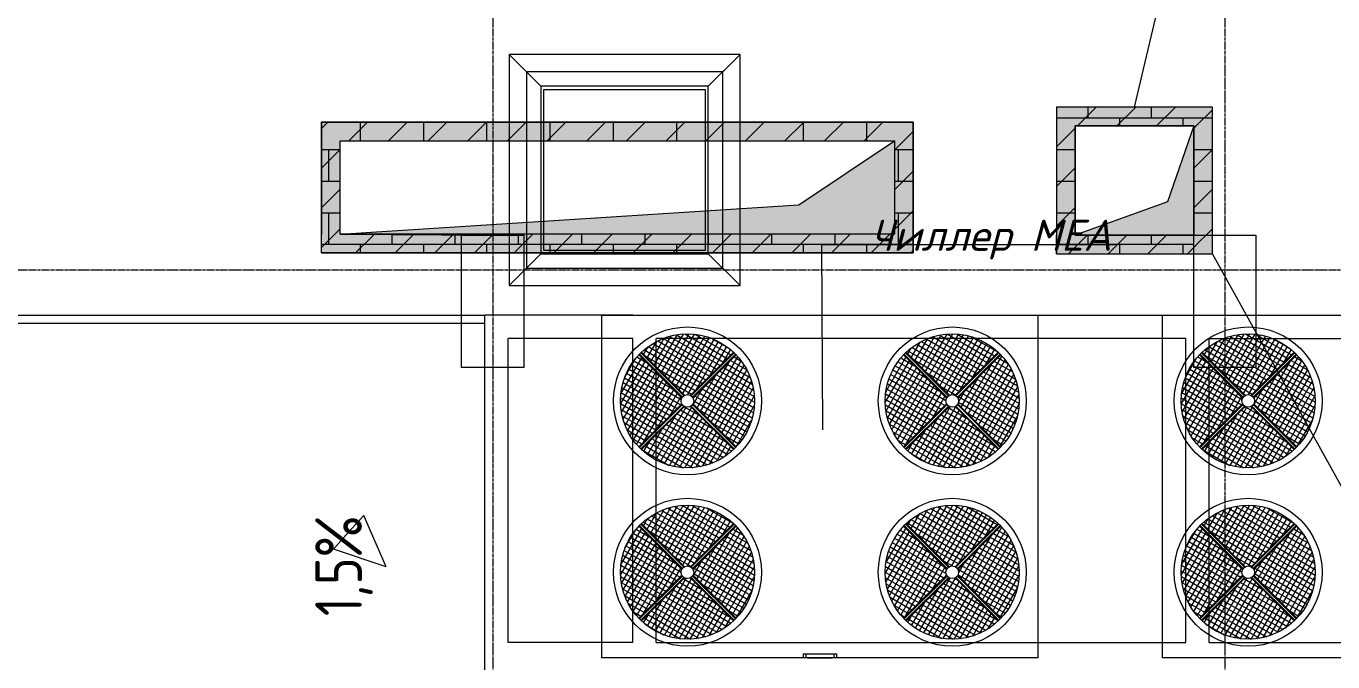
# Model space of a CAD drawing. Header units: millimetres. Extents: x 1499747 to 4341325, y -28481 to 441852.
# Drawn here: x 4210748 to 4219138, y 382850 to 386931 of the extents above; entities that cross this region are included whole.
import ezdxf

# ---------------------------------------------------------------- set-up
doc = ezdxf.new("R2010")
doc.units = ezdxf.units.MM
doc.header["$MEASUREMENT"] = 0
doc.linetypes.add('CENTER2', pattern=[28.575, 19.05, -3.175, 3.175, -3.175])
for name, color, linetype, lineweight in [('13 этаж_25_АР 06.03 custom_70_12 этаж_13_Интерьер - Мебель_Ном._пера__1_Ном._пера__1', 1, 'Continuous', 18), ('13 этаж_25_АР 06.03 custom_70_12 этаж_13_Интерьер - Мебель_Ном._пера__5_Ном._пера__5', 5, 'Continuous', 18), ('13 этаж_25_АР 06.03 custom_70_12 этаж_13_Интерьер - Мебель_Ном._пера__8_Ном._пера__8', 8, 'Continuous', 18), ('13 этаж_25_АР 06.03 custom_70_13-ось_Ном._пера__7_Ном._пера__7', 7, 'Continuous', 18), ('13 этаж_25_АР 06.03 custom_70__8 hatch_Ном._пера__8_Ном._пера__8', 8, 'Continuous', 18), ('13 этаж_25_АР 06.03 custom_70__Оси_Ном._пера__8_Ном._пера__8', 8, 'Continuous', 18), ('13 этаж_25_АР 06.03 custom_70_Defpoints_Ном._пера__7_Ном._пера__7', 7, 'Continuous', 18), ('13 этаж_25_АР 06.03 custom_70_DUCT-Ду1-COMPONENT-_Ном._пера__1_Ном._пера__1', 1, 'Continuous', 18), ('13 этаж_25_АР 06.03 custom_70_DUCT-Ду1-COMPONENT-_Ном._пера__6_Ном._пера__6', 6, 'Continuous', 18), ('13 этаж_25_АР 06.03 custom_70_TEXTS-_Ном._пера__1_Ном._пера__1', 1, 'Continuous', 18), ('13 этаж_25_АР 06.03 custom_70_Зина_Ном._пера__7_Ном._пера__7', 7, 'Continuous', 18), ('13 этаж_25_АР 06.03 custom_70_мет. конструкции_Ном._пера__5_Ном._пера__5', 5, 'Continuous', 18), ('13 этаж_25_АР 06.03 custom_70_ОВОРУДОВАНИЕ_Ном._пера__6_Ном._пера__6', 6, 'Continuous', 18), ('13 этаж_25_АР 06.03 custom_70_Стойки_Ном._пера__7_Ном._пера__7', 7, 'Continuous', 18), ('13 этаж_25_АР 06.03 custom_70_Шахты 101_Ном._пера__14_Ном._пера__7', 7, 'Continuous', 18), ('13 этаж_25_АР 06.03 custom_70_Шахты 101_Ном._пера__7_Ном._пера__7', 7, 'Continuous', 18), ('13 этаж_25_АР 06.03 custom_70_Шахты_Ном._пера__7_Ном._пера__7', 7, 'Continuous', 18), ('13 этаж_25_Конструктив - Стены Ненесущие Газоблок_Ном._пера__169_Ном._пера__83', 83, 'Continuous', 18), ('13 этаж_25_Конструктив - Стены Ненесущие Газоблок_Ном._пера__47_Ном._пера__7', 7, 'Continuous', 18), ('13 этаж_25_Конструктив - Стены Ненесущие Газоблок_Ном._пера__74_Ном._пера__255', 255, 'Continuous', 18)]:
    doc.layers.add(name, color=color, linetype=linetype, lineweight=lineweight)
doc.styles.add('СГЕНЕРИР_СТИЛЬ_3', font='isocpeur.ttf', dxfattribs={"width": 0.8})
doc.styles.add('СГЕНЕРИР_СТИЛЬ_4', font='isocpeui.ttf')
pattern_1 = [(0, (4055820.33, 214029.1), (0, 203.2), []), (90, (4055820.33, 214029.1), (-203.2, 203.2), [203.2, -203.2])]
pattern_2 = [(150, (4221050.835, 384822.796), (15.60195, 27.02337), []), (240, (4221050.835, 384822.796), (-27.02337, 15.60195), [])]
pattern_3 = [(150, (4221050.835, 384822.796), (15.60195, 27.02337), []), (240, (4221050.835, 384822.796), (-27.02337, 15.60195), [])]
pattern_4 = [(150, (4221050.835, 384722.796), (15.60195, 27.02337), []), (240, (4221050.835, 384722.796), (-27.02337, 15.60195), [])]
pattern_5 = [(150, (4221050.835, 384722.796), (15.60195, 27.02337), []), (240, (4221050.835, 384722.796), (-27.02337, 15.60195), [])]
pattern_6 = [(150, (4217450.835, 384822.796), (15.60195, 27.02337), []), (240, (4217450.835, 384822.796), (-27.02337, 15.60195), [])]
pattern_7 = [(150, (4217450.835, 384822.796), (15.60195, 27.02337), []), (240, (4217450.835, 384822.796), (-27.02337, 15.60195), [])]
pattern_8 = [(150, (4217450.835, 384722.796), (15.60195, 27.02337), []), (240, (4217450.835, 384722.796), (-27.02337, 15.60195), [])]
pattern_9 = [(150, (4217450.835, 384722.796), (15.60195, 27.02337), []), (240, (4217450.835, 384722.796), (-27.02337, 15.60195), [])]
pattern_10 = [(45, (4194944, 382064.74), (-127.2792, 127.2792), [])]

msp = doc.modelspace()

# ---------------------------------------------------------------- hatches: boundary and pattern name
at = {"layer": '13 этаж_25_АР 06.03 custom_70__8 hatch_Ном._пера__8_Ном._пера__8', "linetype": 'Continuous', "true_color": 0xc7c8ca}
for points in [[(4218244, 386289.7), (4218076.1, 385802.8), (4217484, 385589.7), (4218244, 385589.7)], [(4216324, 386194.7), (4215710.1, 385782.8), (4212764, 385594.7), (4216324, 385594.7)]]:
    msp.add_hatch(color=9, dxfattribs=at).paths.add_polyline_path(points)
at = {"layer": '13 этаж_25_АР 06.03 custom_70_ОВОРУДОВАНИЕ_Ном._пера__6_Ном._пера__6', "linetype": 'Continuous', "true_color": 0xc7c8ca}
h = msp.add_hatch(dxfattribs=at)
h.set_pattern_fill('NET_0046_0019', color=9, style=0, pattern_type=2)
h.set_pattern_definition(pattern_7)
h.paths.add_polyline_path([(4214698.8, 384837.4), (4214975.4, 384560.8, -0.119927), (4214994, 384565.3, -0.119927), (4215012.6, 384560.8), (4215289.2, 384837.4, 0.191496), (4214994, 384954.8, 0.191496)])
h = msp.add_hatch(dxfattribs=at)
h.set_pattern_fill('NET_0046_0019', color=9, style=0, pattern_type=2)
h.set_pattern_definition(pattern_7)
h.paths.add_polyline_path([(4216989.2, 384837.4, 0.191496), (4216694, 384954.8, 0.191496), (4216398.8, 384837.4), (4216675.4, 384560.8, -0.119927), (4216694, 384565.3, -0.119927), (4216712.6, 384560.8)])
h = msp.add_hatch(dxfattribs=at)
h.set_pattern_fill('NET_0046_0019', color=9, style=0, pattern_type=2)
h.set_pattern_definition(pattern_3)
h.paths.add_polyline_path([(4218298.8, 384837.4), (4218575.4, 384560.8, -0.119927), (4218594, 384565.3, -0.119927), (4218612.6, 384560.8), (4218889.2, 384837.4, 0.191496), (4218594, 384954.8, 0.191496)])
h = msp.add_hatch(dxfattribs=at)
h.set_pattern_fill('NET_0046_0019', color=9, style=0, pattern_type=2)
h.set_pattern_definition(pattern_6)
h.paths.add_polyline_path([(4214958, 384543.4), (4214681.4, 384820, 0.397572), (4214681.4, 384229.6), (4214958, 384506.2, -0.243355)])
h = msp.add_hatch(dxfattribs=at)
h.set_pattern_fill('NET_0046_0019', color=9, style=0, pattern_type=2)
h.set_pattern_definition(pattern_6)
h.paths.add_polyline_path([(4215306.6, 384820), (4215030, 384543.4, -0.243355), (4215030, 384506.2), (4215306.6, 384229.6, 0.397572)])
h = msp.add_hatch(dxfattribs=at)
h.set_pattern_fill('NET_0046_0019', color=9, style=0, pattern_type=2)
h.set_pattern_definition(pattern_6)
h.paths.add_polyline_path([(4216381.4, 384820, 0.397572), (4216381.4, 384229.6), (4216658, 384506.2, -0.243355), (4216658, 384543.4)])
h = msp.add_hatch(dxfattribs=at)
h.set_pattern_fill('NET_0046_0019', color=9, style=0, pattern_type=2)
h.set_pattern_definition(pattern_6)
h.paths.add_polyline_path([(4216730, 384543.4, -0.243355), (4216730, 384506.2), (4217006.6, 384229.6, 0.397572), (4217006.6, 384820)])
h = msp.add_hatch(dxfattribs=at)
h.set_pattern_fill('NET_0046_0019', color=9, style=0, pattern_type=2)
h.set_pattern_definition(pattern_2)
h.paths.add_polyline_path([(4218558, 384543.4), (4218281.4, 384820, 0.397572), (4218281.4, 384229.6), (4218558, 384506.2, -0.243355)])
h = msp.add_hatch(dxfattribs=at)
h.set_pattern_fill('NET_0046_0019', color=9, style=0, pattern_type=2)
h.set_pattern_definition(pattern_2)
h.paths.add_polyline_path([(4218906.6, 384820), (4218630, 384543.4, -0.243355), (4218630, 384506.2), (4218906.6, 384229.6, 0.397572)])
h = msp.add_hatch(dxfattribs=at)
h.set_pattern_fill('NET_0046_0019', color=9, style=0, pattern_type=2)
h.set_pattern_definition(pattern_7)
h.paths.add_polyline_path([(4215289.2, 384212.2), (4215012.6, 384488.8, -0.119927), (4214994, 384484.3, -0.119927), (4214975.4, 384488.8), (4214698.8, 384212.2, 0.191496), (4214994, 384094.8, 0.191496)])
h = msp.add_hatch(dxfattribs=at)
h.set_pattern_fill('NET_0046_0019', color=9, style=0, pattern_type=2)
h.set_pattern_definition(pattern_7)
h.paths.add_polyline_path([(4216398.8, 384212.2, 0.191496), (4216694, 384094.8, 0.191496), (4216989.2, 384212.2), (4216712.6, 384488.8, -0.119927), (4216694, 384484.3, -0.119927), (4216675.4, 384488.8)])
h = msp.add_hatch(dxfattribs=at)
h.set_pattern_fill('NET_0046_0019', color=9, style=0, pattern_type=2)
h.set_pattern_definition(pattern_3)
h.paths.add_polyline_path([(4218889.2, 384212.2), (4218612.6, 384488.8, -0.119927), (4218594, 384484.3, -0.119927), (4218575.4, 384488.8), (4218298.8, 384212.2, 0.191496), (4218594, 384094.8, 0.191496)])
h = msp.add_hatch(dxfattribs=at)
h.set_pattern_fill('NET_0046_0019', color=9, style=0, pattern_type=2)
h.set_pattern_definition(pattern_9)
h.paths.add_polyline_path([(4215289.2, 383737.4, 0.191496), (4214994, 383854.8, 0.191496), (4214698.8, 383737.4), (4214975.4, 383460.8, -0.119927), (4214994, 383465.3, -0.119927), (4215012.6, 383460.8)])
h = msp.add_hatch(dxfattribs=at)
h.set_pattern_fill('NET_0046_0019', color=9, style=0, pattern_type=2)
h.set_pattern_definition(pattern_9)
h.paths.add_polyline_path([(4216398.8, 383737.4), (4216675.4, 383460.8, -0.119927), (4216694, 383465.3, -0.119927), (4216712.6, 383460.8), (4216989.2, 383737.4, 0.191496), (4216694, 383854.8, 0.191496)])
h = msp.add_hatch(dxfattribs=at)
h.set_pattern_fill('NET_0046_0019', color=9, style=0, pattern_type=2)
h.set_pattern_definition(pattern_5)
h.paths.add_polyline_path([(4218889.2, 383737.4, 0.191496), (4218594, 383854.8, 0.191496), (4218298.8, 383737.4), (4218575.4, 383460.8, -0.119927), (4218594, 383465.3, -0.119927), (4218612.6, 383460.8)])
h = msp.add_hatch(dxfattribs=at)
h.set_pattern_fill('NET_0046_0019', color=9, style=0, pattern_type=2)
h.set_pattern_definition(pattern_8)
h.paths.add_polyline_path([(4214958, 383406.2, -0.243355), (4214958, 383443.4), (4214681.4, 383720, 0.397572), (4214681.4, 383129.6)])
h = msp.add_hatch(dxfattribs=at)
h.set_pattern_fill('NET_0046_0019', color=9, style=0, pattern_type=2)
h.set_pattern_definition(pattern_8)
h.paths.add_polyline_path([(4215306.6, 383129.6, 0.397572), (4215306.6, 383720), (4215030, 383443.4, -0.243355), (4215030, 383406.2)])
h = msp.add_hatch(dxfattribs=at)
h.set_pattern_fill('NET_0046_0019', color=9, style=0, pattern_type=2)
h.set_pattern_definition(pattern_8)
h.paths.add_polyline_path([(4216381.4, 383129.6), (4216658, 383406.2, -0.243355), (4216658, 383443.4), (4216381.4, 383720, 0.397572)])
h = msp.add_hatch(dxfattribs=at)
h.set_pattern_fill('NET_0046_0019', color=9, style=0, pattern_type=2)
h.set_pattern_definition(pattern_8)
h.paths.add_polyline_path([(4216730, 383406.2), (4217006.6, 383129.6, 0.397572), (4217006.6, 383720), (4216730, 383443.4, -0.243355)])
h = msp.add_hatch(dxfattribs=at)
h.set_pattern_fill('NET_0046_0019', color=9, style=0, pattern_type=2)
h.set_pattern_definition(pattern_4)
h.paths.add_polyline_path([(4218558, 383406.2, -0.243355), (4218558, 383443.4), (4218281.4, 383720, 0.397572), (4218281.4, 383129.6)])
h = msp.add_hatch(dxfattribs=at)
h.set_pattern_fill('NET_0046_0019', color=9, style=0, pattern_type=2)
h.set_pattern_definition(pattern_4)
h.paths.add_polyline_path([(4218906.6, 383129.6, 0.397572), (4218906.6, 383720), (4218630, 383443.4, -0.243355), (4218630, 383406.2)])
h = msp.add_hatch(dxfattribs=at)
h.set_pattern_fill('NET_0046_0019', color=9, style=0, pattern_type=2)
h.set_pattern_definition(pattern_9)
h.paths.add_polyline_path([(4214698.8, 383112.2, 0.191496), (4214994, 382994.8, 0.191496), (4215289.2, 383112.2), (4215012.6, 383388.8, -0.119927), (4214994, 383384.3, -0.119927), (4214975.4, 383388.8)])
h = msp.add_hatch(dxfattribs=at)
h.set_pattern_fill('NET_0046_0019', color=9, style=0, pattern_type=2)
h.set_pattern_definition(pattern_9)
h.paths.add_polyline_path([(4216989.2, 383112.2), (4216712.6, 383388.8, -0.119927), (4216694, 383384.3, -0.119927), (4216675.4, 383388.8), (4216398.8, 383112.2, 0.191496), (4216694, 382994.8, 0.191496)])
h = msp.add_hatch(dxfattribs=at)
h.set_pattern_fill('NET_0046_0019', color=9, style=0, pattern_type=2)
h.set_pattern_definition(pattern_5)
h.paths.add_polyline_path([(4218298.8, 383112.2, 0.191496), (4218594, 382994.8, 0.191496), (4218889.2, 383112.2), (4218612.6, 383388.8, -0.119927), (4218594, 383384.3, -0.119927), (4218575.4, 383388.8)])
at = {"layer": '13 этаж_25_АР 06.03 custom_70_Шахты_Ном._пера__7_Ном._пера__7', "linetype": 'Continuous', "true_color": 0xc7c8ca}
h = msp.add_hatch(dxfattribs=at)
h.set_pattern_fill('AR_B816_0046_0019', color=9, style=0, pattern_type=2)
h.set_pattern_definition(pattern_1)
h.paths.add_polyline_path([(4217364, 386409.7), (4217364, 385469.7), (4218244, 385469.7), (4218244, 385589.7), (4217484, 385589.7), (4217484, 386289.7), (4218244, 386289.7), (4218244, 385589.7), (4218364, 385589.7), (4218364, 386409.7)])
h = msp.add_hatch(dxfattribs=at)
h.set_pattern_fill('AR_B816_0046_0019', color=9, style=0, pattern_type=2)
h.set_pattern_definition(pattern_1)
h.paths.add_polyline_path([(4212764, 386194.7), (4213744, 386194.7), (4213744, 386314.7), (4212644, 386314.7), (4212644, 385474.7), (4213544, 385474.7), (4213544, 385589.7), (4213744, 385589.7), (4213744, 385594.7), (4212764, 385594.7)])
h = msp.add_hatch(dxfattribs=at)
h.set_pattern_fill('AR_B816_0046_0019', color=9, style=0, pattern_type=2)
h.set_pattern_definition(pattern_1)
h.paths.add_polyline_path([(4216444, 386314.7), (4213744, 386314.7), (4213744, 386194.7), (4216324, 386194.7), (4216324, 385594.7), (4213744, 385594.7), (4213744, 385589.7), (4213944, 385589.7), (4213944, 385474.7), (4216444, 385474.7)])
h = msp.add_hatch(dxfattribs=at)
h.set_pattern_fill('AR_B816_0046_0019', color=9, style=0, pattern_type=2)
h.set_pattern_definition(pattern_1)
h.paths.add_polyline_path([(4213744, 385589.7), (4213544, 385589.7), (4213544, 385474.7), (4213744, 385474.7)])
h = msp.add_hatch(dxfattribs=at)
h.set_pattern_fill('AR_B816_0046_0019', color=9, style=0, pattern_type=2)
h.set_pattern_definition(pattern_1)
h.paths.add_polyline_path([(4213944, 385589.7), (4213744, 385589.7), (4213744, 385474.7), (4213944, 385474.7)])
at = {"layer": '13 этаж_25_Конструктив - Стены Ненесущие Газоблок_Ном._пера__169_Ном._пера__83', "linetype": 'Continuous', "true_color": 0xc7c8ca}
h = msp.add_hatch(dxfattribs=at)
h.set_pattern_fill('БЛОКИ_БЕТОННЫЕ_ЭФФЕКТИВН_72', color=9, style=0, pattern_type=2)
h.set_pattern_definition(pattern_10)
h.paths.add_polyline_path([(4218244, 386409.7), (4217484, 386409.7), (4217484, 386289.7), (4218244, 386289.7)])
h = msp.add_hatch(dxfattribs=at)
h.set_pattern_fill('БЛОКИ_БЕТОННЫЕ_ЭФФЕКТИВН_72', color=9, style=0, pattern_type=2)
h.set_pattern_definition(pattern_10)
h.paths.add_polyline_path([(4218244, 386289.7), (4218364, 386289.7), (4218364, 386409.7)])
h = msp.add_hatch(dxfattribs=at)
h.set_pattern_fill('БЛОКИ_БЕТОННЫЕ_ЭФФЕКТИВН_72', color=9, style=0, pattern_type=2)
h.set_pattern_definition(pattern_10)
h.paths.add_polyline_path([(4212644, 386194.7), (4212764, 386194.7), (4212644, 386314.7)])
h = msp.add_hatch(dxfattribs=at)
h.set_pattern_fill('БЛОКИ_БЕТОННЫЕ_ЭФФЕКТИВН_72', color=9, style=0, pattern_type=2)
h.set_pattern_definition(pattern_10)
h.paths.add_polyline_path([(4212644, 386314.7), (4212764, 386194.7), (4212764, 386314.7)])
h = msp.add_hatch(dxfattribs=at)
h.set_pattern_fill('БЛОКИ_БЕТОННЫЕ_ЭФФЕКТИВН_72', color=9, style=0, pattern_type=2)
h.set_pattern_definition(pattern_10)
h.paths.add_polyline_path([(4216324, 386314.7), (4212764, 386314.7), (4212764, 386194.7), (4216324, 386194.7)])
h = msp.add_hatch(dxfattribs=at)
h.set_pattern_fill('БЛОКИ_БЕТОННЫЕ_ЭФФЕКТИВН_72', color=9, style=0, pattern_type=2)
h.set_pattern_definition(pattern_10)
h.paths.add_polyline_path([(4216324, 386194.7), (4216444, 386194.7), (4216444, 386314.7)])
h = msp.add_hatch(dxfattribs=at)
h.set_pattern_fill('БЛОКИ_БЕТОННЫЕ_ЭФФЕКТИВН_72', color=9, style=0, pattern_type=2)
h.set_pattern_definition(pattern_10)
h.paths.add_polyline_path([(4217364, 386289.7), (4217364, 385589.7), (4217484, 385589.7), (4217484, 386289.7)])
h = msp.add_hatch(dxfattribs=at)
h.set_pattern_fill('БЛОКИ_БЕТОННЫЕ_ЭФФЕКТИВН_72', color=9, style=0, pattern_type=2)
h.set_pattern_definition(pattern_10)
h.paths.add_polyline_path([(4218364, 385589.7), (4218364, 386289.7), (4218244, 386289.7), (4218244, 385589.7)])
h = msp.add_hatch(dxfattribs=at)
h.set_pattern_fill('БЛОКИ_БЕТОННЫЕ_ЭФФЕКТИВН_72', color=9, style=0, pattern_type=2)
h.set_pattern_definition(pattern_10)
h.paths.add_polyline_path([(4212644, 386194.7), (4212644, 385594.7), (4212764, 385594.7), (4212764, 386194.7)])
h = msp.add_hatch(dxfattribs=at)
h.set_pattern_fill('БЛОКИ_БЕТОННЫЕ_ЭФФЕКТИВН_72', color=9, style=0, pattern_type=2)
h.set_pattern_definition(pattern_10)
h.paths.add_polyline_path([(4216444, 385594.7), (4216444, 386194.7), (4216324, 386194.7), (4216324, 385594.7)])
h = msp.add_hatch(dxfattribs=at)
h.set_pattern_fill('БЛОКИ_БЕТОННЫЕ_ЭФФЕКТИВН_72', color=9, style=0, pattern_type=2)
h.set_pattern_definition(pattern_10)
h.paths.add_polyline_path([(4212764, 385594.7), (4212644, 385594.7), (4212644, 385474.7)])
h = msp.add_hatch(dxfattribs=at)
h.set_pattern_fill('БЛОКИ_БЕТОННЫЕ_ЭФФЕКТИВН_72', color=9, style=0, pattern_type=2)
h.set_pattern_definition(pattern_10)
h.paths.add_polyline_path([(4212764, 385474.7), (4216324, 385474.7), (4216324, 385594.7), (4212764, 385594.7)])
h = msp.add_hatch(dxfattribs=at)
h.set_pattern_fill('БЛОКИ_БЕТОННЫЕ_ЭФФЕКТИВН_72', color=9, style=0, pattern_type=2)
h.set_pattern_definition(pattern_10)
h.paths.add_polyline_path([(4216444, 385594.7), (4216324, 385594.7), (4216444, 385474.7)])
h = msp.add_hatch(dxfattribs=at)
h.set_pattern_fill('БЛОКИ_БЕТОННЫЕ_ЭФФЕКТИВН_72', color=9, style=0, pattern_type=2)
h.set_pattern_definition(pattern_10)
h.paths.add_polyline_path([(4216324, 385594.7), (4216324, 385474.7), (4216444, 385474.7)])
h = msp.add_hatch(dxfattribs=at)
h.set_pattern_fill('БЛОКИ_БЕТОННЫЕ_ЭФФЕКТИВН_72', color=9, style=0, pattern_type=2)
h.set_pattern_definition(pattern_10)
h.paths.add_polyline_path([(4217484, 385589.7), (4217364, 385469.7), (4217484, 385469.7)])
h = msp.add_hatch(dxfattribs=at)
h.set_pattern_fill('БЛОКИ_БЕТОННЫЕ_ЭФФЕКТИВН_72', color=9, style=0, pattern_type=2)
h.set_pattern_definition(pattern_10)
h.paths.add_polyline_path([(4217484, 385469.7), (4218244, 385469.7), (4218244, 385589.7), (4217484, 385589.7)])
h = msp.add_hatch(dxfattribs=at)
h.set_pattern_fill('БЛОКИ_БЕТОННЫЕ_ЭФФЕКТИВН_72', color=9, style=0, pattern_type=2)
h.set_pattern_definition(pattern_10)
h.paths.add_polyline_path([(4218364, 385589.7), (4218244, 385589.7), (4218364, 385469.7)])
h = msp.add_hatch(dxfattribs=at)
h.set_pattern_fill('БЛОКИ_БЕТОННЫЕ_ЭФФЕКТИВН_72', color=9, style=0, pattern_type=2)
h.set_pattern_definition(pattern_10)
h.paths.add_polyline_path([(4218244, 385589.7), (4218244, 385469.7), (4218364, 385469.7)])
at = {"layer": '13 этаж_25_Конструктив - Стены Ненесущие Газоблок_Ном._пера__74_Ном._пера__255', "linetype": 'Continuous', "true_color": 0xc7c8ca}
for points in [[(4217364, 386289.7), (4217484, 386289.7), (4217364, 386409.7)], [(4217364, 386409.7), (4217484, 386289.7), (4217484, 386409.7)], [(4218244, 386409.7), (4217484, 386409.7), (4217484, 386289.7), (4218244, 386289.7)], [(4218244, 386409.7), (4218244, 386289.7), (4218364, 386409.7)], [(4218244, 386289.7), (4218364, 386289.7), (4218364, 386409.7)], [(4212644, 386194.7), (4212764, 386194.7), (4212644, 386314.7)], [(4212644, 386314.7), (4212764, 386194.7), (4212764, 386314.7)], [(4216324, 386314.7), (4212764, 386314.7), (4212764, 386194.7), (4216324, 386194.7)], [(4216324, 386314.7), (4216324, 386194.7), (4216444, 386314.7)], [(4216324, 386194.7), (4216444, 386194.7), (4216444, 386314.7)], [(4217364, 386289.7), (4217364, 385589.7), (4217484, 385589.7), (4217484, 386289.7)], [(4218364, 385589.7), (4218364, 386289.7), (4218244, 386289.7), (4218244, 385589.7)], [(4212644, 386194.7), (4212644, 385594.7), (4212764, 385594.7), (4212764, 386194.7)], [(4216444, 385594.7), (4216444, 386194.7), (4216324, 386194.7), (4216324, 385594.7)], [(4212764, 385594.7), (4212644, 385594.7), (4212644, 385474.7)], [(4212764, 385594.7), (4212644, 385474.7), (4212764, 385474.7)], [(4212764, 385474.7), (4216324, 385474.7), (4216324, 385594.7), (4212764, 385594.7)], [(4216444, 385594.7), (4216324, 385594.7), (4216444, 385474.7)], [(4216324, 385594.7), (4216324, 385474.7), (4216444, 385474.7)], [(4217484, 385589.7), (4217364, 385589.7), (4217364, 385469.7)], [(4217484, 385589.7), (4217364, 385469.7), (4217484, 385469.7)], [(4217484, 385469.7), (4218244, 385469.7), (4218244, 385589.7), (4217484, 385589.7)], [(4218364, 385589.7), (4218244, 385589.7), (4218364, 385469.7)], [(4218244, 385589.7), (4218244, 385469.7), (4218364, 385469.7)]]:
    msp.add_hatch(color=9, dxfattribs=at).paths.add_polyline_path(points)

# ---------------------------------------------------------------- linework, layer by layer
at = {"layer": '13 этаж_25_АР 06.03 custom_70_12 этаж_13_Интерьер - Мебель_Ном._пера__1_Ном._пера__1', "color": 9, "linetype": 'Continuous', "true_color": 0xc7c8ca, "flags": 128}
msp.add_lwpolyline([(4218244, 385589.7), (4218244, 386289.7)], dxfattribs=at)
at = {"layer": '13 этаж_25_АР 06.03 custom_70_12 этаж_13_Интерьер - Мебель_Ном._пера__5_Ном._пера__5', "color": 9, "linetype": 'Continuous', "true_color": 0xc7c8ca, "flags": 128}
msp.add_lwpolyline([(4213544, 385589.7), (4213944, 385589.7), (4213944, 384739.7), (4213544, 384739.7)], close=True, dxfattribs=at)
at = {"layer": '13 этаж_25_АР 06.03 custom_70_12 этаж_13_Интерьер - Мебель_Ном._пера__8_Ном._пера__8', "color": 9, "linetype": 'Continuous', "true_color": 0xc7c8ca, "flags": 128}
for points in [[(4213544, 385589.7), (4213944, 385589.7), (4213944, 384739.7), (4213544, 384739.7)], [(4218244, 385589.7), (4218644, 385589.7), (4218644, 384739.7), (4218244, 384739.7)], [(4218244, 385589.7), (4218644, 385589.7), (4218644, 384739.7), (4218244, 384739.7)]]:
    msp.add_lwpolyline(points, close=True, dxfattribs=at)
at = {"layer": '13 этаж_25_АР 06.03 custom_70__Оси_Ном._пера__8_Ном._пера__8', "color": 9, "linetype": 'CENTER2', "true_color": 0xc7c8ca}
for p, q in [((4213744, 393714.7), (4213744, 380114.7)), ((4218444, 393714.7), (4218444, 378014.7)), ((4231644, 385364.7), (4202359, 385364.7))]:
    msp.add_line(p, q, dxfattribs=at)
at = {"layer": '13 этаж_25_АР 06.03 custom_70_Defpoints_Ном._пера__7_Ном._пера__7', "color": 9, "linetype": 'Continuous', "true_color": 0xc7c8ca}
for p, q in [((4215754.1, 382901), (4215754, 382878)), ((4215934.1, 382900.6), (4215934, 382877.6))]:
    msp.add_line(p, q, dxfattribs=at)
at = {"layer": '13 этаж_25_АР 06.03 custom_70_DUCT-Ду1-COMPONENT-_Ном._пера__1_Ном._пера__1', "color": 9, "linetype": 'Continuous', "true_color": 0xc7c8ca}
for p, q in [((4214052.9, 386544.7), (4213848.9, 386748.7)), ((4215127.9, 386544.7), (4215331.9, 386748.7)), ((4215127.9, 386544.7), (4214052.9, 386544.7)), ((4214052.9, 386544.7), (4214052.9, 385469.7)), ((4214072.9, 386524.7), (4215107.9, 386524.7)), ((4214072.9, 385489.7), (4214072.9, 386524.7)), ((4214072.9, 386524.7), (4214073, 386524.7)), ((4215107.9, 386524.7), (4215107.9, 385489.7)), ((4215107.9, 386524.7), (4215108, 386524.7)), ((4215127.9, 385469.7), (4215127.9, 386544.7)), ((4215107.9, 385489.7), (4214072.9, 385489.7)), ((4214072.9, 385489.7), (4214073, 385489.7)), ((4215107.9, 385489.7), (4215108, 385489.7)), ((4214052.9, 385469.7), (4213848.9, 385265.7)), ((4214052.9, 385469.7), (4215127.9, 385469.7)), ((4215127.9, 385469.7), (4215331.9, 385265.7))]:
    msp.add_line(p, q, dxfattribs=at)
at = {"layer": '13 этаж_25_АР 06.03 custom_70_DUCT-Ду1-COMPONENT-_Ном._пера__6_Ном._пера__6', "color": 9, "linetype": 'Continuous', "true_color": 0xc7c8ca}
for p, q in [((4215331.9, 386748.7), (4213848.9, 386748.7)), ((4213848.9, 386748.7), (4213848.9, 385265.7)), ((4213848.9, 386748.7), (4213959.9, 386637.7)), ((4215331.9, 386748.7), (4213848.9, 386748.7)), ((4213848.9, 386748.7), (4213848.9, 385265.7)), ((4215331.9, 386748.7), (4215220.9, 386637.7)), ((4215331.9, 385265.7), (4215331.9, 386748.7)), ((4215331.9, 385265.7), (4215331.9, 386748.7)), ((4215220.9, 386637.7), (4213959.9, 386637.7)), ((4213959.9, 386637.7), (4213959.9, 385376.7)), ((4215220.9, 385376.7), (4215220.9, 386637.7)), ((4213848.9, 385265.7), (4213959.9, 385376.7)), ((4213959.9, 385376.7), (4215220.9, 385376.7)), ((4215331.9, 385265.7), (4215220.9, 385376.7)), ((4213848.9, 385265.7), (4215331.9, 385265.7)), ((4213848.9, 385265.7), (4215331.9, 385265.7))]:
    msp.add_line(p, q, dxfattribs=at)
at = {"layer": '13 этаж_25_АР 06.03 custom_70_TEXTS-_Ном._пера__1_Ном._пера__1', "color": 9, "linetype": 'Continuous', "true_color": 0xc7c8ca}
for p, q in [((4215863.4, 384340), (4215857, 385528)), ((4215857, 385528), (4217739, 385528))]:
    msp.add_line(p, q, dxfattribs=at)
at = {"layer": '13 этаж_25_АР 06.03 custom_70_Зина_Ном._пера__7_Ном._пера__7', "color": 9, "linetype": 'Continuous', "true_color": 0xc7c8ca}
for p, q in [((4212916.6, 383790.3), (4212818.6, 383681.5)), ((4213060.7, 383459), (4212916.6, 383790.3)), ((4212720.6, 383572.7), (4212818.6, 383681.5)), ((4213060.7, 383459), (4212720.6, 383572.7))]:
    msp.add_line(p, q, dxfattribs=at)
at = {"layer": '13 этаж_25_АР 06.03 custom_70_мет. конструкции_Ном._пера__5_Ном._пера__5', "color": 9, "linetype": 'Continuous', "true_color": 0xc7c8ca, "flags": 128}
for points in [[(4204019, 385024.8), (4204019, 385074.8), (4213694, 385074.8)], [(4213694, 381774.8), (4213694, 385074.8)], [(4214644, 385074.8), (4213694, 385074.8)], [(4214644, 385074.8), (4231494, 385074.8)], [(4209069, 385024.8), (4213694, 385024.8)], [(4213844, 382974.8), (4213844, 384924.8)], [(4214644, 384924.8), (4213844, 384924.8)], [(4214644, 382974.8), (4214644, 384924.8)], [(4214794, 382974.8), (4214794, 384924.8)], [(4218194, 382974.8), (4218194, 384924.8), (4214794, 384924.8)], [(4218194, 382974.8), (4218194, 384924.8)], [(4218344, 382974.8), (4218344, 384924.8)], [(4218344, 384924.8), (4225344, 384924.8)], [(4214644, 382974.8), (4213844, 382974.8)], [(4214794, 382974.8), (4218194, 382974.8)], [(4218344, 382974.8), (4225344, 382974.8)]]:
    msp.add_lwpolyline(points, dxfattribs=at)
at = {"layer": '13 этаж_25_АР 06.03 custom_70_ОВОРУДОВАНИЕ_Ном._пера__6_Ном._пера__6', "color": 9, "linetype": 'Continuous', "true_color": 0xc7c8ca}
for p, q in [((4214958, 384543.4), (4214681.3, 384820.1)), ((4214961.3, 384548.8), (4214685.6, 384824.5)), ((4214970, 384557.5), (4214694.3, 384833.2)), ((4214975.4, 384560.8), (4214698.7, 384837.5)), ((4215012.6, 384560.8), (4215289.4, 384837.5)), ((4215018, 384557.5), (4215293.7, 384833.2)), ((4215026.7, 384548.8), (4215302.4, 384824.5)), ((4215030, 384543.4), (4215306.7, 384820.1)), ((4216658, 384543.4), (4216381.3, 384820.1)), ((4216661.3, 384548.8), (4216385.6, 384824.5)), ((4216670, 384557.5), (4216394.3, 384833.2)), ((4216675.4, 384560.8), (4216398.7, 384837.5)), ((4216712.6, 384560.8), (4216989.4, 384837.5)), ((4216718, 384557.5), (4216993.7, 384833.2)), ((4216726.7, 384548.8), (4217002.4, 384824.5)), ((4216730, 384543.4), (4217006.7, 384820.1)), ((4218558, 384543.4), (4218281.3, 384820.1)), ((4218561.3, 384548.8), (4218285.6, 384824.5)), ((4218570, 384557.5), (4218294.3, 384833.2)), ((4218575.4, 384560.8), (4218298.7, 384837.5)), ((4218612.6, 384560.8), (4218889.4, 384837.5)), ((4218618, 384557.5), (4218893.7, 384833.2)), ((4218626.7, 384548.8), (4218902.4, 384824.5)), ((4218630, 384543.4), (4218906.7, 384820.1)), ((4214681.3, 384229.4), (4214958, 384506.2)), ((4214685.6, 384225.1), (4214961.3, 384500.8)), ((4214694.3, 384216.4), (4214970, 384492.1)), ((4214698.7, 384212.1), (4214975.4, 384488.8)), ((4215289.4, 384212.1), (4215012.6, 384488.8)), ((4215293.7, 384216.4), (4215018, 384492.1)), ((4215302.4, 384225.1), (4215026.7, 384500.8)), ((4215306.7, 384229.4), (4215030, 384506.2)), ((4216381.3, 384229.4), (4216658, 384506.2)), ((4216385.6, 384225.1), (4216661.3, 384500.8)), ((4216394.3, 384216.4), (4216670, 384492.1)), ((4216398.7, 384212.1), (4216675.4, 384488.8)), ((4216989.4, 384212.1), (4216712.6, 384488.8)), ((4216993.7, 384216.4), (4216718, 384492.1)), ((4217002.4, 384225.1), (4216726.7, 384500.8)), ((4217006.7, 384229.4), (4216730, 384506.2)), ((4218281.3, 384229.4), (4218558, 384506.2)), ((4218285.6, 384225.1), (4218561.3, 384500.8)), ((4218294.3, 384216.4), (4218570, 384492.1)), ((4218298.7, 384212.1), (4218575.4, 384488.8)), ((4218889.4, 384212.1), (4218612.6, 384488.8)), ((4218893.7, 384216.4), (4218618, 384492.1)), ((4218902.4, 384225.1), (4218626.7, 384500.8)), ((4218906.7, 384229.4), (4218630, 384506.2)), ((4214694.3, 383733.2), (4214970, 383457.5)), ((4214698.7, 383737.5), (4214975.4, 383460.8)), ((4215289.4, 383737.5), (4215012.6, 383460.8)), ((4215293.7, 383733.2), (4215018, 383457.5)), ((4216394.3, 383733.2), (4216670, 383457.5)), ((4216398.7, 383737.5), (4216675.4, 383460.8)), ((4216989.4, 383737.5), (4216712.6, 383460.8)), ((4216993.7, 383733.2), (4216718, 383457.5)), ((4218294.3, 383733.2), (4218570, 383457.5)), ((4218298.7, 383737.5), (4218575.4, 383460.8)), ((4218889.4, 383737.5), (4218612.6, 383460.8)), ((4218893.7, 383733.2), (4218618, 383457.5)), ((4214681.3, 383720.1), (4214958, 383443.4)), ((4214685.6, 383724.5), (4214961.3, 383448.8)), ((4215302.4, 383724.5), (4215026.7, 383448.8)), ((4215306.7, 383720.1), (4215030, 383443.4)), ((4216381.3, 383720.1), (4216658, 383443.4)), ((4216385.6, 383724.5), (4216661.3, 383448.8)), ((4217002.4, 383724.5), (4216726.7, 383448.8)), ((4217006.7, 383720.1), (4216730, 383443.4)), ((4218281.3, 383720.1), (4218558, 383443.4)), ((4218285.6, 383724.5), (4218561.3, 383448.8)), ((4218902.4, 383724.5), (4218626.7, 383448.8)), ((4218906.7, 383720.1), (4218630, 383443.4)), ((4214958, 383406.2), (4214681.3, 383129.4)), ((4214961.3, 383400.8), (4214685.6, 383125.1)), ((4214970, 383392.1), (4214694.3, 383116.4)), ((4215018, 383392.1), (4215293.7, 383116.4)), ((4215026.7, 383400.8), (4215302.4, 383125.1)), ((4215030, 383406.2), (4215306.7, 383129.4)), ((4216658, 383406.2), (4216381.3, 383129.4)), ((4216661.3, 383400.8), (4216385.6, 383125.1)), ((4216670, 383392.1), (4216394.3, 383116.4)), ((4216718, 383392.1), (4216993.7, 383116.4)), ((4216726.7, 383400.8), (4217002.4, 383125.1)), ((4216730, 383406.2), (4217006.7, 383129.4)), ((4218558, 383406.2), (4218281.3, 383129.4)), ((4218561.3, 383400.8), (4218285.6, 383125.1)), ((4218570, 383392.1), (4218294.3, 383116.4)), ((4218618, 383392.1), (4218893.7, 383116.4)), ((4218626.7, 383400.8), (4218902.4, 383125.1)), ((4218630, 383406.2), (4218906.7, 383129.4)), ((4214975.4, 383388.8), (4214698.7, 383112.1)), ((4215012.6, 383388.8), (4215289.4, 383112.1)), ((4216675.4, 383388.8), (4216398.7, 383112.1)), ((4216712.6, 383388.8), (4216989.4, 383112.1)), ((4218575.4, 383388.8), (4218298.7, 383112.1)), ((4218612.6, 383388.8), (4218889.4, 383112.1)), ((4215736.6, 382901), (4215736.5, 382878)), ((4215736.6, 382901), (4215951.6, 382900.6)), ((4215951.6, 382900.6), (4215951.5, 382877.6)), ((4215736.5, 382878), (4215951.5, 382877.6)), ((4215765, 382875), (4215923, 382874.6))]:
    msp.add_line(p, q, dxfattribs=at)
at = {"layer": '13 этаж_25_АР 06.03 custom_70_ОВОРУДОВАНИЕ_Ном._пера__6_Ном._пера__6', "color": 9, "linetype": 'Continuous', "true_color": 0xc7c8ca, "flags": 128}
for points in [[(4217244, 385074.8), (4217244, 382874.8), (4214444, 382874.8), (4214444, 385074.8)], [(4220844, 385074.8), (4220844, 382874.8), (4218044, 382874.8), (4218044, 385074.8)]]:
    msp.add_lwpolyline(points, close=True, dxfattribs=at)
at = {"layer": '13 этаж_25_АР 06.03 custom_70_ОВОРУДОВАНИЕ_Ном._пера__6_Ном._пера__6', "color": 9, "linetype": 'Continuous', "true_color": 0xc7c8ca}
for centre, radius in [((4214994, 384524.8), 474.7), ((4216694, 384524.8), 474.7), ((4218594, 384524.8), 474.7), ((4214994, 384524.8), 430), ((4214994, 384524.8), 430), ((4216694, 384524.8), 430), ((4216694, 384524.8), 430), ((4218594, 384524.8), 430), ((4218594, 384524.8), 430), ((4214994, 384524.8), 40.5), ((4216694, 384524.8), 40.5), ((4218594, 384524.8), 40.5), ((4214994, 383424.8), 474.7), ((4216694, 383424.8), 474.7), ((4218594, 383424.8), 474.7), ((4214994, 383424.8), 430), ((4214994, 383424.8), 430), ((4216694, 383424.8), 430), ((4216694, 383424.8), 430), ((4218594, 383424.8), 430), ((4218594, 383424.8), 430), ((4214994, 383424.8), 40.5), ((4216694, 383424.8), 40.5), ((4218594, 383424.8), 40.5)]:
    msp.add_circle(centre, radius, dxfattribs=at)
at = {"layer": '13 этаж_25_АР 06.03 custom_70_Стойки_Ном._пера__7_Ном._пера__7', "color": 9, "linetype": 'Continuous', "true_color": 0xc7c8ca, "flags": 128}
for points in [[(4217864, 386409.7), (4219422.4, 392986.4)], [(4222022.4, 378874.8), (4218364, 385469.7)]]:
    msp.add_lwpolyline(points, dxfattribs=at)
at = {"layer": '13 этаж_25_АР 06.03 custom_70_Шахты 101_Ном._пера__14_Ном._пера__7', "color": 9, "linetype": 'Continuous', "true_color": 0xc7c8ca, "flags": 128}
msp.add_lwpolyline([(4217484, 385589.7), (4218244, 385589.7), (4218244, 386289.7), (4218076.1, 385802.8)], close=True, dxfattribs=at)
for points in [[(4216324, 385594.7), (4212764, 385594.7), (4215710.1, 385782.8), (4216324, 386194.7)], [(4212764, 385594.7), (4212764, 386194.7), (4216324, 386194.7)], [(4216324, 386194.7), (4216324, 385594.7)]]:
    msp.add_lwpolyline(points, dxfattribs=at)
at = {"layer": '13 этаж_25_АР 06.03 custom_70_Шахты 101_Ном._пера__7_Ном._пера__7', "color": 9, "linetype": 'Continuous', "true_color": 0xc7c8ca, "flags": 128}
for points in [[(4217484, 385589.7), (4217484, 386289.7), (4218244, 386289.7)], [(4212764, 385594.7), (4213744, 385589.7)]]:
    msp.add_lwpolyline(points, dxfattribs=at)
at = {"layer": '13 этаж_25_АР 06.03 custom_70_Шахты_Ном._пера__7_Ном._пера__7', "color": 9, "linetype": 'Continuous', "true_color": 0xc7c8ca, "flags": 128}
for points in [[(4218364, 386409.7), (4217364, 386409.7), (4217364, 385469.7), (4218364, 385469.7)], [(4218364, 385469.7), (4218364, 386409.7)], [(4218244, 386289.7), (4217484, 386289.7), (4217484, 385589.7), (4218244, 385589.7)]]:
    msp.add_lwpolyline(points, dxfattribs=at)
for points in [[(4212644, 386314.7), (4216444, 386314.7), (4216444, 385474.7), (4212644, 385474.7)], [(4212764, 386194.7), (4216324, 386194.7), (4216324, 385594.7), (4212764, 385594.7)]]:
    msp.add_lwpolyline(points, close=True, dxfattribs=at)
at = {"layer": '13 этаж_25_Конструктив - Стены Ненесущие Газоблок_Ном._пера__47_Ном._пера__7', "color": 9, "linetype": 'Continuous', "true_color": 0xc7c8ca, "flags": 128}
for points in [[(4217364, 386409.7), (4217364, 386289.7)], [(4218244, 386409.7), (4217364, 386409.7)], [(4218364, 386409.7), (4218244, 386409.7)], [(4218364, 385589.7), (4218364, 386409.7)], [(4212644, 386314.7), (4212644, 386194.7)], [(4216324, 386314.7), (4212644, 386314.7)], [(4216444, 386314.7), (4216324, 386314.7)], [(4216444, 385594.7), (4216444, 386314.7)], [(4217364, 386289.7), (4217364, 385589.7)], [(4217484, 386289.7), (4218244, 386289.7)], [(4217484, 385589.7), (4217484, 386289.7)], [(4218244, 386289.7), (4218244, 385589.7)], [(4212644, 386194.7), (4212644, 385594.7)], [(4212764, 386194.7), (4216324, 386194.7)], [(4212764, 385594.7), (4212764, 386194.7)], [(4216324, 386194.7), (4216324, 385594.7)], [(4212644, 385474.7), (4212644, 385594.7)], [(4216324, 385594.7), (4212764, 385594.7)], [(4216444, 385474.7), (4216444, 385594.7)], [(4217364, 385469.7), (4217364, 385589.7)], [(4218244, 385589.7), (4217484, 385589.7)], [(4218364, 385469.7), (4218364, 385589.7)], [(4212644, 385474.7), (4216444, 385474.7)], [(4217364, 385469.7), (4218364, 385469.7)]]:
    msp.add_lwpolyline(points, dxfattribs=at)

# ---------------------------------------------------------------- texts
at = {"layer": '13 этаж_25_АР 06.03 custom_70_13-ось_Ном._пера__7_Ном._пера__7', "color": 9, "linetype": 'Continuous', "true_color": 0xc7c8ca, "insert": (4212973.9, 383143), "char_height": 300, "attachment_point": 7, "rotation": 90, "style": 'СГЕНЕРИР_СТИЛЬ_3'}
msp.add_mtext('\\A1;{\\pql;\\fISOCPEUR|b0|i0|c204|p0;\\W0.800000;1,5%}', dxfattribs=at)
at = {"layer": '13 этаж_25_АР 06.03 custom_70_TEXTS-_Ном._пера__1_Ном._пера__1', "color": 9, "linetype": 'Continuous', "true_color": 0xc7c8ca, "insert": (4216168, 385433.9), "char_height": 200, "attachment_point": 7, "style": 'СГЕНЕРИР_СТИЛЬ_4'}
msp.add_mtext('\\A1;{\\pql;\\fISOCPEUR|b0|i1|c204|p0;\\W1.000000;Чиллер MEA}', dxfattribs=at)

doc.saveas('drawing.dxf')
